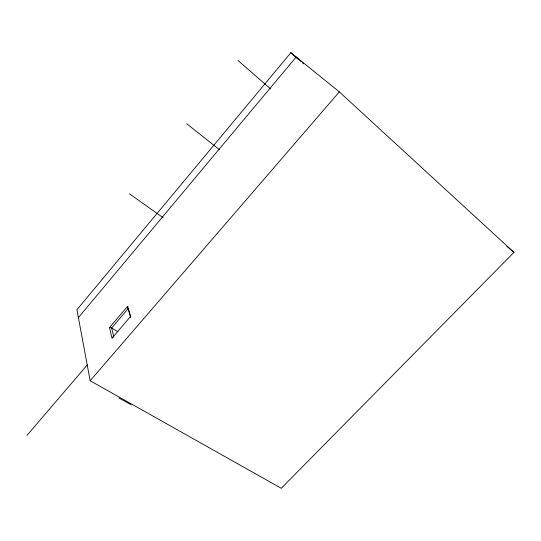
<?xml version="1.0" encoding="UTF-8"?>
<svg xmlns="http://www.w3.org/2000/svg" width="541" height="541" viewBox="0 0 541 541"><rect width="100%" height="100%" fill="white"/><g stroke="black" fill="none" stroke-linecap="round" stroke-linejoin="round"><path stroke-width="0.81" d="M290.862 52.707L76.917 309.716L90.158 380.756L281.266 488.293L513.95 252.383L339.335 91.889L290.862 52.707L297.712 58.976M78.391 317.628L296.184 57.008L301.168 61.566M113.874 337.05L111.642 327.988L128.095 308.688L130.638 317.493M27.05 435.316L87.351 364.85M90.158 380.756L339.335 91.889M118.871 397.919L131.145 404.817M111.642 327.988L117.891 331.782M129.536 193.847L163.186 217.759M186.713 123.74L219.727 149.898M506.876 246.412L513.95 252.383M238.175 60.633L270.568 88.873M302.412 62.709L303.657 63.845M127.947 308.762A1.9 1.576 71.5 0 1 127.798 306.382M112.19 338.193A1.914 1.623 74.3 0 1 113.333 336.881M109.809 327.616A1.893 0.69 21.5 0 1 111.642 327.907M127.669 306.26L109.478 327.609L112.028 338.139L130.611 316.444L127.669 306.26"/></g></svg>
